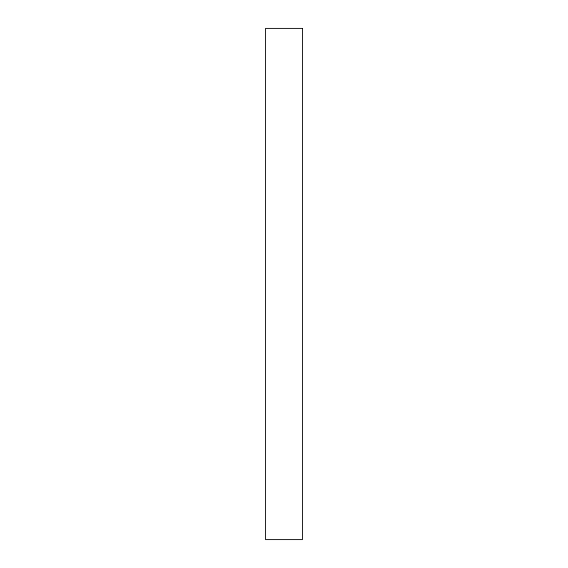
<?xml version="1.0" encoding="UTF-8"?>
<svg xmlns="http://www.w3.org/2000/svg" width="568" height="568" viewBox="0 0 568 568"><rect width="100%" height="100%" fill="white"/><g stroke="black" fill="none" stroke-linecap="round" stroke-linejoin="round"><path stroke-width="0.85" d="M302.46 28.4L265.54 28.4L265.54 539.6L302.46 539.6L302.46 28.4"/></g></svg>
